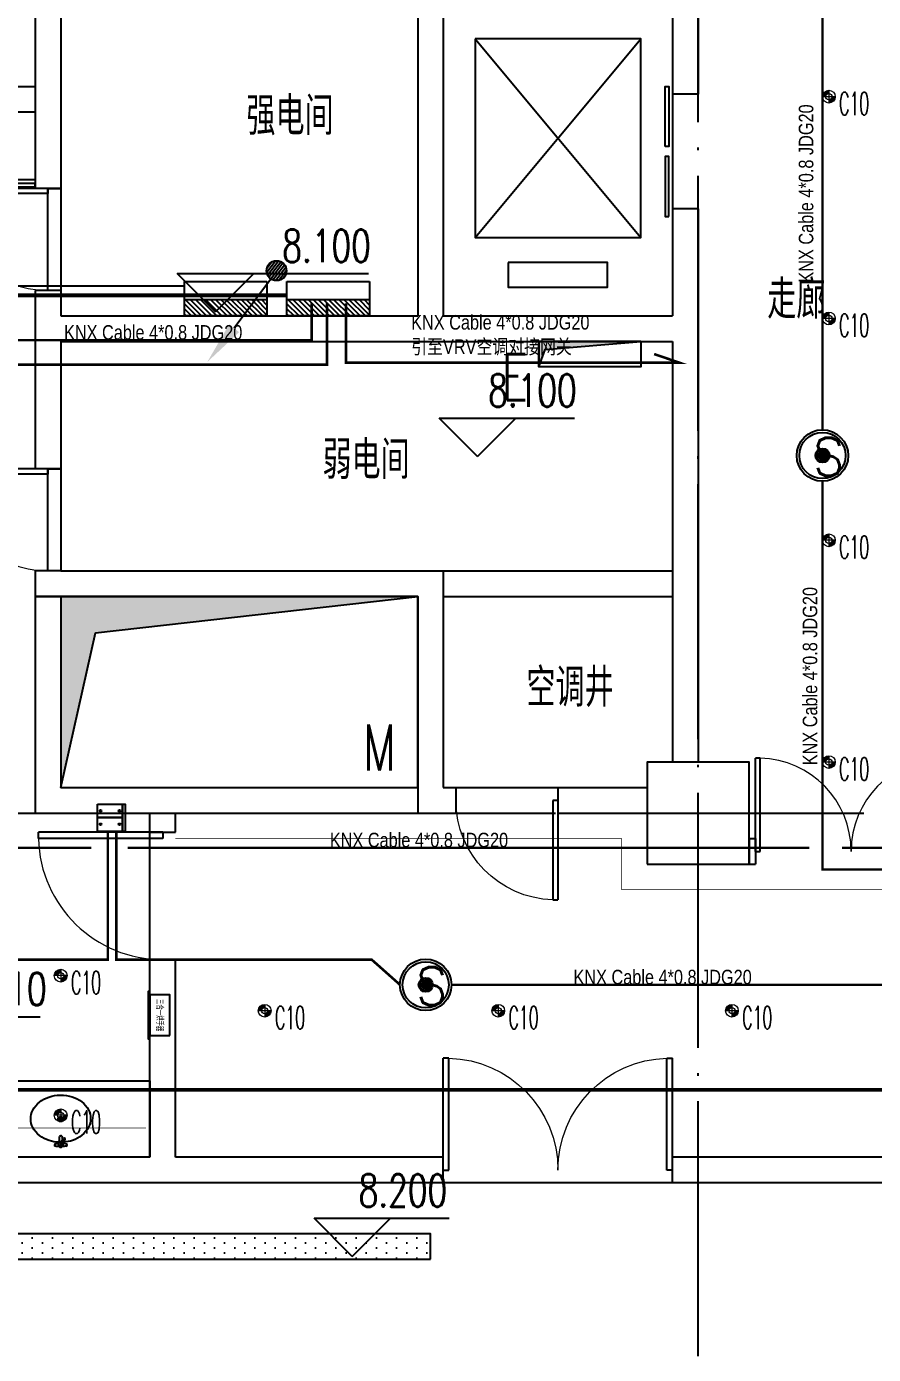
# Model space of a CAD drawing. Extents: x -621157 to 1764546, y -106808 to 741893.
# Drawn here: x 375156 to 381799, y 125754 to 136170 of the extents above; entities that cross this region are included whole.
import ezdxf
from ezdxf.enums import TextEntityAlignment as Align

# ---------------------------------------------------------------- set-up
doc = ezdxf.new("R2010")
doc.units = 0
doc.header["$LTSCALE"] = 1000
doc.header["$MEASUREMENT"] = 0
doc.linetypes.add('XREF-A-101-平面图_t3$0$DOTE', pattern=[2.42, 2, -0.2, 0.02, -0.2])
for name, color, linetype in [('0-底图', 7, 'Continuous'), ('EQUIP', 3, 'Continuous'), ('KNX line', 3, 'Continuous'), ('L_ELEM', 40, 'Continuous'), ('SIG_TEXT', 2, 'Continuous'), ('WIRE-控制', 6, 'Continuous'), ('WIRE-照明', 4, 'Continuous'), ('XREF-A-101-平面图_t3$0$A-COLUMN', 8, 'Continuous'), ('XREF-A-101-平面图_t3$0$A-DIM_ELEV', 8, 'Continuous'), ('XREF-A-101-平面图_t3$0$A-DOTE', 8, 'Continuous'), ('XREF-A-101-平面图_t3$0$A-PUB_HATCH', 8, 'Continuous'), ('XREF-A-101-平面图_t3$0$A-ROOM-CH', 8, 'Continuous'), ('XREF-A-101-平面图_t3$0$A-STAIR', 8, 'Continuous'), ('XREF-A-101-平面图_t3$0$A-WALL', 8, 'Continuous'), ('XREF-A-101-平面图_t3$0$A-WALL-FILL', 8, 'Continuous'), ('XREF-A-101-平面图_t3$0$A-WINDOW', 8, 'Continuous'), ('XREF-A-101-平面图_t3$0$E-HOLE', 8, 'Continuous'), ('XREF-A-101-平面图_t3$0$I-FURNITURE', 8, 'Continuous'), ('XREF-A-101-平面图_t3$0$I-WALL-GYPSUM', 8, 'Continuous'), ('XREF-A-101-平面图_t3$0$LVTRY', 8, 'Continuous'), ('XREF-A-101-平面图_t3$0$M-HOLE', 8, 'Continuous'), ('控制系统', 6, 'Continuous')]:
    doc.layers.add(name, color=color, linetype=linetype)
doc.layers.add('LIGHT-INF', color=6, linetype='Continuous', lineweight=0)
doc.styles.add('_TEL_DIM', font='SIMPLEX', dxfattribs={"width": 0.8, "height": 3.5, "bigfont": 'HZTXT'})
doc.styles.add('arch_dim', font='arial.ttf', dxfattribs={"width": 0.8})
doc.styles.add('INF DIM', font='SIMPLEX.SHX', dxfattribs={"width": 0.7, "bigfont": 'hztxt.shx'})
doc.styles.get("Standard").update_dxf_attribs({"font": 'romans.shx', "bigfont": 'HZDXC.SHX'})
doc.styles.add('XREF-A-101-平面图_t3$0$-HZDXCROMANS', font='ROMANS.shx', dxfattribs={"bigfont": 'HZDXC.shx'})
doc.styles.add('XREF-A-101-平面图_t3$0$A-101-0-A-106-0(平面图）最终版参照底图_t3$0$XZC', font='simsun.ttc', dxfattribs={"width": 0.8})
doc.styles.add('XREF-A-101-平面图_t3$0$A-STANDARD', font='SIMPLEX', dxfattribs={"bigfont": 'GBCBIG'})
doc.styles.add('XREF-A-101-平面图_t3$0$hzdxcROMANS', font='ROMANS', dxfattribs={"width": 0.8, "bigfont": 'HZDXC'})
doc.linetypes.add('Ground', pattern='A,0.75,-0.125,[135,sr.shx,S=0.1,R=0,X=-0.15,Y=0],0.125,-0.125', length=1.125)
doc.linetypes.add('LED', pattern='A,6,-3.5,["LED",Standard,S=2.54,R=0,X=-2.54,Y=-1.27],-4.8', length=14.3)

# ---------------------------------------------------------------- blocks, each defined once
blk = doc.blocks.new('XREF-A-101-平面图_t3$0$轴网(2)')
at = {"layer": 'XREF-A-101-平面图_t3$0$A-DOTE', "linetype": 'XREF-A-101-平面图_t3$0$DOTE'}
for p, q in [((9500, -3300), (9500, 43300)), ((-3300, 30000), (69800, 30000))]:
    blk.add_line(p, q, dxfattribs=at)
blk = doc.blocks.new('XREF-A-101-平面图_t3$0$柱网2F')
at = {"layer": 'XREF-A-101-平面图_t3$0$A-COLUMN'}
blk.add_lwpolyline([(9100, -10400), (9900, -10400), (9900, -9600), (9100, -9600)], close=True, dxfattribs=at)
blk = doc.blocks.new('XREF-A-101-平面图_t3$0$ROOM')
at = {"layer": 'XREF-A-101-平面图_t3$0$A-ROOM-CH', "style": 'XREF-A-101-平面图_t3$0$-HZDXCROMANS', "width": 0.6}
for tag, p in [('中文房间名称', (0, -1000)), ('英文房间名称', (0, -1500))]:
    blk.add_attdef(tag, text='', height=300, dxfattribs=at).set_placement(p, align=Align.CENTER)
blk = doc.blocks.new('XREF-A-101-平面图_t3$0$G$C27600906')
at = {"layer": 'XREF-A-101-平面图_t3$0$A-PUB_HATCH'}
h = blk.add_hatch(color=256, dxfattribs=at)
h.dxf.hatch_style = 1
h.paths.add_polyline_path([(800, 0), (0, 0), (0, -200), (50, -62)])
at = {"layer": 'XREF-A-101-平面图_t3$0$E-HOLE'}
blk.add_lwpolyline([(0, 0), (800, 0), (800, -200), (0, -200)], close=True, dxfattribs=at)
blk.add_lwpolyline([(800, 0), (0, 0), (0, -200), (50, -62), (800, 0)], dxfattribs=at)
at = {"layer": 'XREF-A-101-平面图_t3$0$E-HOLE', "style": 'XREF-A-101-平面图_t3$0$hzdxcROMANS', "width": 0.7}
blk.add_text('E', height=360, dxfattribs=at).set_placement((-291, -461))
blk = doc.blocks.new('XREF-A-101-平面图_t3$0$$lvtry$00000194')
at = {"color": 0}
for p, q in [((-17, -27), (-17, -17)), ((17, -27), (17, -17))]:
    blk.add_line(p, q, dxfattribs=at)
blk.add_lwpolyline([(14, -39, -0.067374), (92, -53, -0.088152), (166, -93, -0.105269), (218, -155, -0.121685), (235, -224, -0.121685), (218, -292, -0.105269), (166, -355, -0.088152), (92, -394, -0.078966), (0, -409, -0.078966), (-92, -394, -0.088152), (-166, -355, -0.105269), (-218, -292, -0.121685), (-235, -224, -0.121685), (-218, -155, -0.105269), (-166, -93, -0.088152), (-92, -53, -0.059935), (-23, -40, -0.059935)], format="xyb", dxfattribs=at)
for centre, radius in [((0, -27), 16.7), ((0, -221), 20), ((0, -221), 15)]:
    blk.add_circle(centre, radius, dxfattribs=at)
for centre, radius, start, end in [((0, -17), 16.7, 0, 180), ((-40, -17), 10.1, 106.6096, 258.1648), ((-64, 250), 259, 274.7069, 282.3732), ((-75, -197), 173, 71.36, 79.1873), ((-29, -63), 6.77, 155.344, 308.3224), ((-171, 35), 166, 324.8411, 338.1337), ((-171, 35), 170, 324.8411, 331.3523), ((-29, -63), 3.37, 155.344, 308.3224), ((100, -178), 170, 132.3141, 138.8253), ((100, -178), 166, 125.5327, 138.8253), ((-12, -42), 10.6, 201.8924, 261.774), ((-381, -99), 372, 2.3982, 6.7627), ((0, -80), 9.9, 201.7837, 338.2163), ((64, 250), 259, 257.6268, 265.2931), ((381, -99), 372, 170.1008, 177.6018), ((75, -197), 173, 100.8127, 110.4191), ((40, -17), 10.1, 281.8352, 73.3904)]:
    blk.add_arc(centre, radius, start, end, dxfattribs=at)
for p in [(0, -27), (0, -221)]:
    blk.add_point(p, dxfattribs=at)
blk = doc.blocks.new('XREF-A-101-平面图_t3$0$A-101-0-A-106-0(平面图）最终版参照底图_t3$0$A$C852bf139')
at = {"ltscale": 100}
for points in [[(-25, 157), (-345, 157), (-345, 0), (-25, 0)], [(-370, 0), (-370, -13), (0, -13), (0, 0)]]:
    blk.add_lwpolyline(points, close=True, dxfattribs=at)
at = {"style": 'XREF-A-101-平面图_t3$0$A-101-0-A-106-0(平面图）最终版参照底图_t3$0$XZC', "width": 0.6}
blk.add_text('三合一烘手器', height=50, dxfattribs=at).set_placement((-185, 79), align=Align.MIDDLE_CENTER)
blk = doc.blocks.new('XREF-A-101-平面图_t3$0$G$CCB870F7D')
at = {"layer": 'XREF-A-101-平面图_t3$0$I-FURNITURE', "color": 251, "ltscale": 0.5}
blk.add_lwpolyline([(2800, -4930), (4200, -4930), (4200, -4990), (2800, -4990)], close=True, dxfattribs=at)
at = {"layer": 'XREF-A-101-平面图_t3$0$LVTRY'}
for points in [[(3500, -4990), (4200, -4990), (4200, -4960), (3500, -4960)], [(5100, -12600), (2800, -12600), (2800, -12000), (5100, -12000)]]:
    blk.add_lwpolyline(points, close=True, dxfattribs=at)
for name, p, rotation in [('XREF-A-101-平面图_t3$0$A-101-0-A-106-0(平面图）最终版参照底图_t3$0$A$C852bf139', (5100, -11670), 270), ('XREF-A-101-平面图_t3$0$$lvtry$00000194', (4401, -12521), 180.3060095053976)]:
    blk.add_blockref(name, p, dxfattribs=dict(at, rotation=rotation))
blk = doc.blocks.new('*U25213')
at = {"color": 0}
blk.add_line((-450, 100), (450, 100), dxfattribs=at)
for points in [[(-40, 160), (-510, 160), (-510, 130), (-40, 130)], [(510, 130), (40, 130), (40, 160), (510, 160)]]:
    blk.add_lwpolyline(points, close=True, dxfattribs=at)
blk = doc.blocks.new('*U25212')
at = {"color": 0, "xscale": 0.001111111111111111, "yscale": 0.001111111111111111, "zscale": 0.001111111111111111}
blk.add_blockref('*U25213', (0, 0), dxfattribs=at)
blk = doc.blocks.new('XREF-A-101-平面图_t3$0$DOOR2DLIB$SYSLIB$00000107')
at = {"color": 0}
for p, q in [((0.45, 0.975), (0.5, 0.975)), ((0.45, 0), (0.45, 0.975)), ((0.5, 0), (0.5, 0.975)), ((0.5, 0), (0.45, 0))]:
    blk.add_line(p, q, dxfattribs=at)
at = {"color": 0, "lineweight": 13}
blk.add_arc((0.475, 0), 0.975, 91.4693, 180, dxfattribs=at)
blk = doc.blocks.new('XREF-A-101-平面图_t3$0$DOOR2DLIB$SYSLIB$00000108')
at = {"color": 0}
for p, q in [((-0.5, 0), (-0.5, 0.4875)), ((-0.475, 0.4875), (-0.5, 0.4875)), ((-0.475, 0), (-0.475, 0.4875)), ((0.475, 0), (0.475, 0.4875)), ((0.475, 0.4875), (0.5, 0.4875)), ((0.5, 0), (0.5, 0.4875)), ((-0.5, 0), (-0.475, 0)), ((0.5, 0), (0.475, 0))]:
    blk.add_line(p, q, dxfattribs=at)
at = {"color": 0, "lineweight": 13}
for centre, start, end in [((-0.4875, 0), 0, 88.53072), ((0.4875, 0), 91.46928, 180)]:
    blk.add_arc(centre, 0.4875, start, end, dxfattribs=at)
blk = doc.blocks.new('XREF-A-101-平面图_t3')
at = {"layer": 'XREF-A-101-平面图_t3$0$A-PUB_HATCH'}
h = blk.add_hatch(dxfattribs=at)
h.set_pattern_fill('DOTS', color=256, scale=50, angle=270)
h.set_pattern_definition([(270, (200100, 365905), (79.375, -39.6875), [0, -79.375])])
h.paths.add_polyline_path([(207400, 126500), (207400, 126700), (201100, 126700), (201100, 126500)])
at = {"layer": 'XREF-A-101-平面图_t3$0$A-DIM_ELEV'}
for p, q in [((206787, 126522), (206487, 126822)), ((206487, 126822), (207547, 126822)), ((206787, 126522), (207087, 126822))]:
    blk.add_line(p, q, dxfattribs=at)
at = {"layer": 'XREF-A-101-平面图_t3$0$A-WALL'}
for p, q in [((205300, 127100), (202800, 127100)), ((207500, 127100), (205300, 127100)), ((211200, 127100), (209300, 127100))]:
    blk.add_line(p, q, dxfattribs=at)
at = {"layer": 'XREF-A-101-平面图_t3$0$A-WINDOW'}
blk.add_line((209300, 127100), (207500, 127100), dxfattribs=at)
at = {"layer": 'XREF-A-101-平面图_t3$0$M-HOLE'}
blk.add_lwpolyline([(207400, 126500), (207400, 126700), (201100, 126700), (201100, 126500)], close=True, dxfattribs=at)
blk.add_blockref('XREF-A-101-平面图_t3$0$G$CCB870F7D', (200100, 139900))
at = {"layer": 'XREF-A-101-平面图_t3$0$A-DIM_ELEV', "color": 7, "style": 'XREF-A-101-平面图_t3$0$A-STANDARD', "width": 0.705882}
blk.add_text('8.200', height=255, dxfattribs=at).set_placement((206837, 126912))
at = {"layer": 'XREF-A-101-平面图_t3$0$A-PUB_HATCH'}
h = blk.add_hatch(color=256, dxfattribs=at)
h.dxf.hatch_style = 1
h.paths.add_polyline_path([(207300, 131700), (204500, 131700), (204500, 130200), (204773, 131414)])
at = {"layer": 'XREF-A-101-平面图_t3$0$A-DIM_ELEV'}
for p, q in [((205714, 133932), (205414, 134232)), ((205414, 134232), (206914, 134232)), ((205714, 133932), (206014, 134232)), ((207769, 132798), (207469, 133098)), ((207469, 133098), (208529, 133098)), ((207769, 132798), (208069, 133098)), ((203181, 128403), (204338, 128403))]:
    blk.add_line(p, q, dxfattribs=at)
at = {"layer": 'XREF-A-101-平面图_t3$0$A-STAIR'}
for p, q in [((207750, 136075), (209050, 134515)), ((207750, 134515), (209050, 136075))]:
    blk.add_line(p, q, dxfattribs=at)
for points in [[(207750, 136075), (207750, 134515), (209050, 134515), (209050, 136075)], [(208010, 134320), (208010, 134125), (208790, 134125), (208790, 134320)]]:
    blk.add_lwpolyline(points, close=True, dxfattribs=at)
at = {"layer": 'XREF-A-101-平面图_t3$0$A-WALL'}
for p, q in [((202800, 135700), (204300, 135700)), ((204300, 135700), (204300, 135500)), ((202900, 135500), (204300, 135500)), ((207500, 131900), (209300, 131900)), ((207500, 131900), (207500, 131700)), ((209300, 131900), (209300, 131700)), ((204300, 131700), (204300, 130000)), ((204500, 131700), (204300, 131700)), ((204500, 131700), (204500, 130200)), ((207500, 131700), (209300, 131700)), ((204500, 130200), (205300, 130200)), ((205300, 130200), (207300, 130200)), ((207300, 130200), (207300, 130000)), ((204300, 130000), (205200, 130000)), ((205200, 129850), (205200, 130000)), ((205400, 129850), (205400, 130000)), ((205400, 130000), (207300, 130000)), ((205200, 127300), (205200, 128850)), ((205400, 127300), (205400, 128850)), ((205200, 127300), (202900, 127300)), ((207500, 127300), (205400, 127300)), ((211300, 127300), (209300, 127300))]:
    blk.add_line(p, q, dxfattribs=at)
for points in [[(205200, 129850), (205400, 129850)], [(205200, 128850), (205400, 128850)], [(207500, 127100), (207500, 127300)], [(209300, 127100), (209300, 127300)]]:
    blk.add_lwpolyline(points, dxfattribs=at)
at = {"layer": 'XREF-A-101-平面图_t3$0$A-WALL-FILL', "color": 171}
for p, q in [((209500, 136500), (209500, 135640)), ((204300, 136300), (204300, 134900)), ((204500, 136300), (204500, 134900)), ((207300, 136300), (207300, 133900)), ((207500, 136300), (207500, 133900)), ((209300, 136300), (209300, 135640)), ((209300, 134740), (209300, 133900)), ((209500, 134740), (209500, 133800)), ((204300, 134100), (204300, 133800)), ((204500, 134100), (204500, 133900)), ((204500, 133900), (207300, 133900)), ((207500, 133900), (209300, 133900)), ((204300, 133800), (204300, 132700)), ((209500, 133800), (209500, 130400)), ((204500, 133700), (207400, 133700)), ((204500, 133700), (204500, 132700)), ((207400, 133700), (209300, 133700)), ((209300, 133700), (209300, 130400)), ((204300, 131900), (204300, 131700)), ((204500, 131900), (207500, 131900)), ((207500, 131900), (207500, 130200)), ((204300, 131700), (207300, 131700)), ((207300, 131700), (207300, 130000)), ((209500, 130400), (209300, 130400)), ((207500, 130200), (207600, 130200)), ((208400, 130200), (209100, 130200)), ((209100, 130200), (209100, 130000)), ((207300, 130000), (207600, 130000)), ((208400, 130000), (209100, 130000))]:
    blk.add_line(p, q, dxfattribs=at)
for points in [[(209500, 135640), (209300, 135640)], [(204500, 134900), (204300, 134900)], [(209500, 134740), (209300, 134740)], [(204500, 134100), (204300, 134100)], [(204500, 132700), (204300, 132700)], [(204500, 131900), (204300, 131900)], [(207600, 130200), (207600, 130000)], [(208400, 130200), (208400, 130000)]]:
    blk.add_lwpolyline(points, dxfattribs=at)
at = {"layer": 'XREF-A-101-平面图_t3$0$A-WINDOW'}
for p, q in [((204500, 134900), (204500, 134100)), ((204500, 132700), (204500, 131900)), ((207600, 130200), (208400, 130200)), ((205200, 128850), (205200, 129850))]:
    blk.add_line(p, q, dxfattribs=at)
for points in [[(204400, 134900), (204500, 134900), (204500, 134100), (204400, 134100)], [(204400, 134900), (204500, 134900), (204500, 134100), (204400, 134100)], [(204400, 132700), (204500, 132700), (204500, 131900), (204400, 131900)]]:
    blk.add_lwpolyline(points, close=True, dxfattribs=at)
at = {"layer": 'XREF-A-101-平面图_t3$0$I-WALL-GYPSUM'}
for p, q in [((209900, 129800), (209950, 129800)), ((209900, 129800), (209900, 129600)), ((209900, 129600), (209950, 129600))]:
    blk.add_line(p, q, dxfattribs=at)
blk.add_lwpolyline([(209950, 129800), (209950, 129600)], dxfattribs=at)
at = {"layer": 'XREF-A-101-平面图_t3$0$M-HOLE'}
blk.add_lwpolyline([(204500, 130200), (207300, 130200), (207300, 131700), (204500, 131700)], close=True, dxfattribs=at)
blk.add_lwpolyline([(207300, 131700), (204500, 131700), (204500, 130200), (204773, 131414), (207300, 131700)], dxfattribs=at)
blk.add_blockref('XREF-A-101-平面图_t3$0$G$C27600906', (208250, 133700))
at = {"layer": 'XREF-A-101-平面图_t3$0$A-COLUMN'}
blk.add_blockref('XREF-A-101-平面图_t3$0$柱网2F', (200000, 140000), dxfattribs=at)
at = {"layer": 'XREF-A-101-平面图_t3$0$A-DOTE'}
blk.add_blockref('XREF-A-101-平面图_t3$0$轴网(2)', (200000, 100000), dxfattribs=at)
at = {"layer": 'XREF-A-101-平面图_t3$0$A-ROOM-CH'}
ref = blk.add_blockref('XREF-A-101-平面图_t3$0$ROOM', (206299, 136319), dxfattribs=at)
ref.add_attrib('中文房间名称', '强电间', dxfattribs={"height": 300, "style": 'XREF-A-101-平面图_t3$0$-HZDXCROMANS', "width": 0.8}).set_placement((206299, 135319), align=Align.CENTER)
ref = blk.add_blockref('XREF-A-101-平面图_t3$0$ROOM', (210270, 134879), dxfattribs=at)
ref.add_attrib('中文房间名称', '走廊', dxfattribs={"height": 300, "style": 'XREF-A-101-平面图_t3$0$-HZDXCROMANS', "width": 0.8}).set_placement((210270, 133879), align=Align.CENTER)
ref = blk.add_blockref('XREF-A-101-平面图_t3$0$ROOM', (206895, 133621), dxfattribs=at)
ref.add_attrib('中文房间名称', '弱电间', dxfattribs={"height": 300, "style": 'XREF-A-101-平面图_t3$0$-HZDXCROMANS', "width": 0.8}).set_placement((206895, 132621), align=Align.CENTER)
ref = blk.add_blockref('XREF-A-101-平面图_t3$0$ROOM', (208495, 131835), dxfattribs=at)
ref.add_attrib('中文房间名称', '空调井', dxfattribs={"height": 300, "style": 'XREF-A-101-平面图_t3$0$-HZDXCROMANS', "width": 0.8}).set_placement((208495, 130835), align=Align.CENTER)
at = {"layer": 'XREF-A-101-平面图_t3$0$A-WINDOW'}
for name, p, xscale, yscale, zscale, rotation in [('*U25212', (209400, 135190), 900, -900, 900, 270.0000000000008), ('XREF-A-101-平面图_t3$0$DOOR2DLIB$SYSLIB$00000107', (204400, 134500), -800, -800, -800, 270.0000000000008), ('XREF-A-101-平面图_t3$0$DOOR2DLIB$SYSLIB$00000107', (204400, 132300), -800, -800, -800, 270.0000000000008), ('XREF-A-101-平面图_t3$0$DOOR2DLIB$SYSLIB$00000107', (205300, 129350), 1000, 1000, 1000, 90), ('XREF-A-101-平面图_t3$0$DOOR2DLIB$SYSLIB$00000108', (208400, 127200), 1800, -1800, 1800, 180)]:
    blk.add_blockref(name, p, dxfattribs=dict(at, xscale=xscale, yscale=yscale, zscale=zscale, rotation=rotation))
for name, p, xscale, yscale, zscale in [('XREF-A-101-平面图_t3$0$DOOR2DLIB$SYSLIB$00000108', (210700, 129700), 1500, 1500, 1500), ('XREF-A-101-平面图_t3$0$DOOR2DLIB$SYSLIB$00000107', (208000, 130100), 800, -800, 800)]:
    blk.add_blockref(name, p, dxfattribs=dict(at, xscale=xscale, yscale=yscale, zscale=zscale))
at = {"layer": 'XREF-A-101-平面图_t3$0$A-DIM_ELEV', "color": 7, "style": 'XREF-A-101-平面图_t3$0$A-STANDARD', "width": 0.705882}
for s, p in [('8.100', (206238, 134322)), ('8.100', (207853, 133188)), ('8.110', (203696, 128493))]:
    blk.add_text(s, height=255, dxfattribs=at).set_placement(p)
at = {"layer": 'XREF-A-101-平面图_t3$0$M-HOLE', "style": 'XREF-A-101-平面图_t3$0$hzdxcROMANS', "width": 0.7}
blk.add_text('M', height=360, dxfattribs=at).set_placement((206871, 130335))
blk = doc.blocks.new('_LINKPT1')
blk.add_line((0, 0), (0, 0))
blk = doc.blocks.new('55558555')
at = {"layer": 'EQUIP'}
for p, q in [((842997, -26886), (842691, -26886)), ((842691, -26886), (842691, -27620)), ((842698, -26886), (842834, -27022)), ((842743, -26886), (842834, -26977)), ((842788, -26886), (842834, -26932)), ((842834, -26886), (842834, -27620)), ((842834, -26886), (842834, -26886)), ((842997, -27620), (842997, -26886)), ((842691, -26924), (842834, -27067)), ((842691, -26970), (842834, -27112)), ((842691, -27015), (842834, -27158)), ((842691, -27060), (842834, -27203)), ((842691, -27105), (842834, -27248)), ((842691, -27150), (842834, -27293)), ((842691, -27196), (842834, -27339)), ((842691, -27241), (842834, -27384)), ((842691, -27286), (842834, -27429)), ((842691, -27331), (842834, -27474)), ((842691, -27377), (842834, -27519)), ((842691, -27422), (842834, -27565)), ((842691, -27467), (842834, -27610)), ((842691, -27512), (842799, -27620)), ((842691, -27557), (842754, -27620)), ((842691, -27603), (842708, -27620)), ((842691, -27620), (842997, -27620))]:
    blk.add_line(p, q, dxfattribs=at)
at = {"layer": 'EQUIP', "xscale": 426.3959040000336, "yscale": 426.3959040000336, "zscale": 426.3959040000336, "rotation": 270}
blk.add_blockref('_LINKPT1', (842691, -27286), dxfattribs=at)
at = {"layer": 'EQUIP', "width": 0.8, "flags": 9}
blk.add_attdef('A', (842691, -27286), '', height=0.0128, rotation=270, dxfattribs=at)
blk.add_attdef('A', (842691, -27286), '', height=0.0128, rotation=270, dxfattribs=at)
blk = doc.blocks.new('*U24682')
h = blk.add_hatch(color=8)
h.dxf.hatch_style = 1
h.paths.add_polyline_path([(-50, 0), (-24, 0, -0.414214), (0, 24), (0, 50, 0.414214)])
h.paths.add_polyline_path([(0, -24), (0, -50, 0.414214), (50, 0), (24, 0, -0.414214)])
at = {"color": 8}
for points in [[(50, 0), (-50, 0)], [(0, 50), (0, -50)]]:
    blk.add_lwpolyline(points, dxfattribs=at)
blk.add_circle((0, 0), 50)
blk.add_circle((0, 0), 24.5, dxfattribs=at)
at = {"style": 'INF DIM', "width": 0.5}
blk.add_text('C10', height=180, dxfattribs=at).set_placement((81, -144))
blk = doc.blocks.new('G$CDFF05B24')
at = {"layer": 'LIGHT-INF', "color": 6, "linetype": 'LED', "ltscale": 0.05, "const_width": 5}
for points in [[(5400, -10200), (8900, -10200), (8900, -10600), (57600, -10600), (57600, -10200), (62400, -10200), (62400, -4500)], [(2930, -12470), (5170, -12470)]]:
    blk.add_lwpolyline(points, dxfattribs=at)
at = {"layer": 'LIGHT-INF', "color": 6}
for p in [(10525, -4380), (10525, -6120), (10525, -7860), (10525, -9600), (4500, -11275), (6100, -11550), (7932, -11550), (9765, -11550), (4500, -12370)]:
    blk.add_blockref('*U24682', p, dxfattribs=at)
blk = doc.blocks.new('804')
at = {"layer": '控制系统'}
for p, q in [((27.2, 0), (-27.2, 0)), ((25.1, 10.4), (-25.1, -10.4)), ((-25.1, 10.4), (25.1, -10.4)), ((-19.2, 19.2), (19.2, -19.2)), ((19.2, 19.2), (-19.2, -19.2)), ((-10.4, 25.1), (10.4, -25.1)), ((10.4, 25.1), (-10.4, -25.1)), ((0, 27.2), (0, -27.2))]:
    blk.add_line(p, q, dxfattribs=at)
for radius in [112.4, 100.9, 31, 27.2]:
    blk.add_circle((0, 0), radius, dxfattribs=at)
at = {"color": 7, "style": '_TEL_DIM', "width": 0.8}
blk.add_text('s', height=250, dxfattribs=at).set_placement((-46.3, -88.8))
blk = doc.blocks.new('95')
at = {"color": 0}
for points in [[(0, 1977), (2007, 1977), (2007, 0), (0, 0)], [(0, 1977), (1807, 1977), (1807, 1002), (0, 1002)], [(1807, 1977), (2007, 1977), (2007, 0), (1807, 0)], [(0, 1002), (1807, 1002), (1807, 0), (0, 0)]]:
    blk.add_lwpolyline(points, close=True, dxfattribs=at)
for centre in [(214, 1489), (1592, 1489), (214, 514), (1592, 514)]:
    blk.add_circle(centre, 68, dxfattribs=at)
blk = doc.blocks.new('*X14699')
at = {"color": 0, "linetype": 'Continuous'}
for p, q in [((192.59, 446.72), (193.87, 448.01)), ((192.65, 446.36), (194.23, 447.94)), ((192.69, 447.24), (193.35, 447.91)), ((192.79, 446.07), (194.52, 447.8)), ((192.98, 445.84), (194.75, 447.61)), ((193.23, 445.66), (194.93, 447.37)), ((193.53, 445.54), (195.05, 447.06)), ((193.92, 445.51), (195.08, 446.67)), ((194.61, 445.77), (194.82, 445.99))]:
    blk.add_line(p, q, dxfattribs=at)
blk = doc.blocks.new('HC001442')
at = {"color": 4, "linetype": 'Continuous'}
blk.add_line((0, -0.058), (-3.105, -3.233), dxfattribs=at)
blk.add_lwpolyline([(-3.105, -3.233, 0.8, 0, 0), (-5.057, -5.119, 0, 0, 0)], format="xyseb", dxfattribs=at)
blk.add_circle((0, 0), 0.625, dxfattribs=at)
at = {"color": 4, "linetype": 'Continuous', "xscale": 0.5, "yscale": 0.5, "zscale": 0.5}
blk.add_blockref('*X14699', (-96.918, -223.378), dxfattribs=at)
blk = doc.blocks.new('G$C21B48859')
at = {"layer": 'KNX line', "ltscale": 73.427512, "const_width": 20}
for points in [[(10475, -6993), (10475, -2719), (9714, -2719)], [(6469, -6000), (6469, -6290), (3702, -6290)], [(6589, -6000), (6589, -6483), (3948, -6483), (3948, -10272), (4740, -10272)], [(6737, -6000), (6737, -6466), (9351, -6466), (9155, -6399)], [(10629, -10272), (11124, -10272), (11124, -6120), (11650, -6122)], [(11515, -10442), (10475, -10442), (10475, -7397)], [(4154, -11150), (4870, -11150), (4870, -10143)], [(4937, -10143), (4937, -11150), (6940, -11150), (7162, -11347)], [(5025, -10272), (10371, -10272)], [(7565, -11347), (11559, -11347), (11559, -10518)]]:
    blk.add_lwpolyline(points, dxfattribs=at)
at = {"color": 0, "xscale": 0.1075982883224435, "yscale": 0.1075982883224435, "zscale": 0.1075982883224435}
blk.add_blockref('95', (4790, -10143), dxfattribs=at)
at = {"layer": 'L_ELEM', "xscale": 1.795252225519288, "yscale": 1.795252225519288, "zscale": 1.795252225519288}
for p in [(10475, -7195), (7363, -11347)]:
    blk.add_blockref('804', p, dxfattribs=at)
at = {"layer": '控制系统', "color": 7, "linetype": 'Continuous', "ltscale": 5, "xscale": 124.9999999981374, "yscale": 124.9999999981374, "zscale": 124.9999999981374, "rotation": 7.481380364197775}
blk.add_blockref('HC001442', (6193, -5745), dxfattribs=at)
at = {"layer": 'KNX line', "char_height": 114.29, "width": 1395.51, "attachment_point": 1, "rotation": 90, "style": 'arch_dim'}
for insert in [(10289, -5839, -1), (10320, -9625, -1)]:
    blk.add_mtext('KNX Cable 4*0.8 JDG20', dxfattribs=dict(at, insert=insert))
at = {"layer": 'KNX line', "char_height": 114.29, "width": 1395.51, "attachment_point": 1, "style": 'arch_dim'}
for s, insert in [('KNX Cable 4*0.8 JDG20{\\fSimSun|b0|i0|c134|p2;引至}VRV{\\fSimSun|b0|i0|c134|p2;空调对接网关}', (7249, -6093, -1)), ('KNX Cable 4*0.8 JDG20', (4526, -6172, -1)), ('KNX Cable 4*0.8 JDG20', (6611, -10154, -1)), ('KNX Cable 4*0.8 JDG20', (8522, -11229, -1))]:
    blk.add_mtext(s, dxfattribs=dict(at, insert=insert))

msp = doc.modelspace()

# ---------------------------------------------------------------- block references
at = {"layer": '0-底图'}
msp.add_blockref('XREF-A-101-平面图_t3', (170924, 0), dxfattribs=at)

# ---------------------------------------------------------------- next in the draw order: linework, layer by layer
at = {"layer": 'SIG_TEXT', "color": 2}
msp.add_lwpolyline([(376394, 134134), (369804, 134134)], dxfattribs=at)
at = {"layer": 'WIRE-控制', "linetype": 'Ground', "const_width": 30}
msp.add_lwpolyline([(377199, 134062), (374068, 134062, 0.414214), (374018, 134012), (374018, 127880, 0.414214), (374068, 127830), (432897, 127830)], format="xyb", dxfattribs=at)

# ---------------------------------------------------------------- next in the draw order: block references
at = {"color": 1, "xscale": -0.8829819692438469, "yscale": 0.8829819692438469, "zscale": 0.8829819693715837, "rotation": 270}
msp.add_blockref('55558555', (401587, -610181), dxfattribs=at)

# ---------------------------------------------------------------- next in the draw order: block references
at = {"layer": 'WIRE-照明'}
msp.add_blockref('G$CDFF05B24', (370924, 140000), dxfattribs=at)

# ---------------------------------------------------------------- next in the draw order: block references
at = {"color": 1, "xscale": -0.8829819692438469, "yscale": 0.8829819692438469, "zscale": 0.8829819693715837, "rotation": 270}
msp.add_blockref('55558555', (400782, -610181), dxfattribs=at)
at = {"layer": 'WIRE-照明'}
msp.add_blockref('G$C21B48859', (370924, 140000), dxfattribs=at)

doc.saveas('drawing.dxf')
